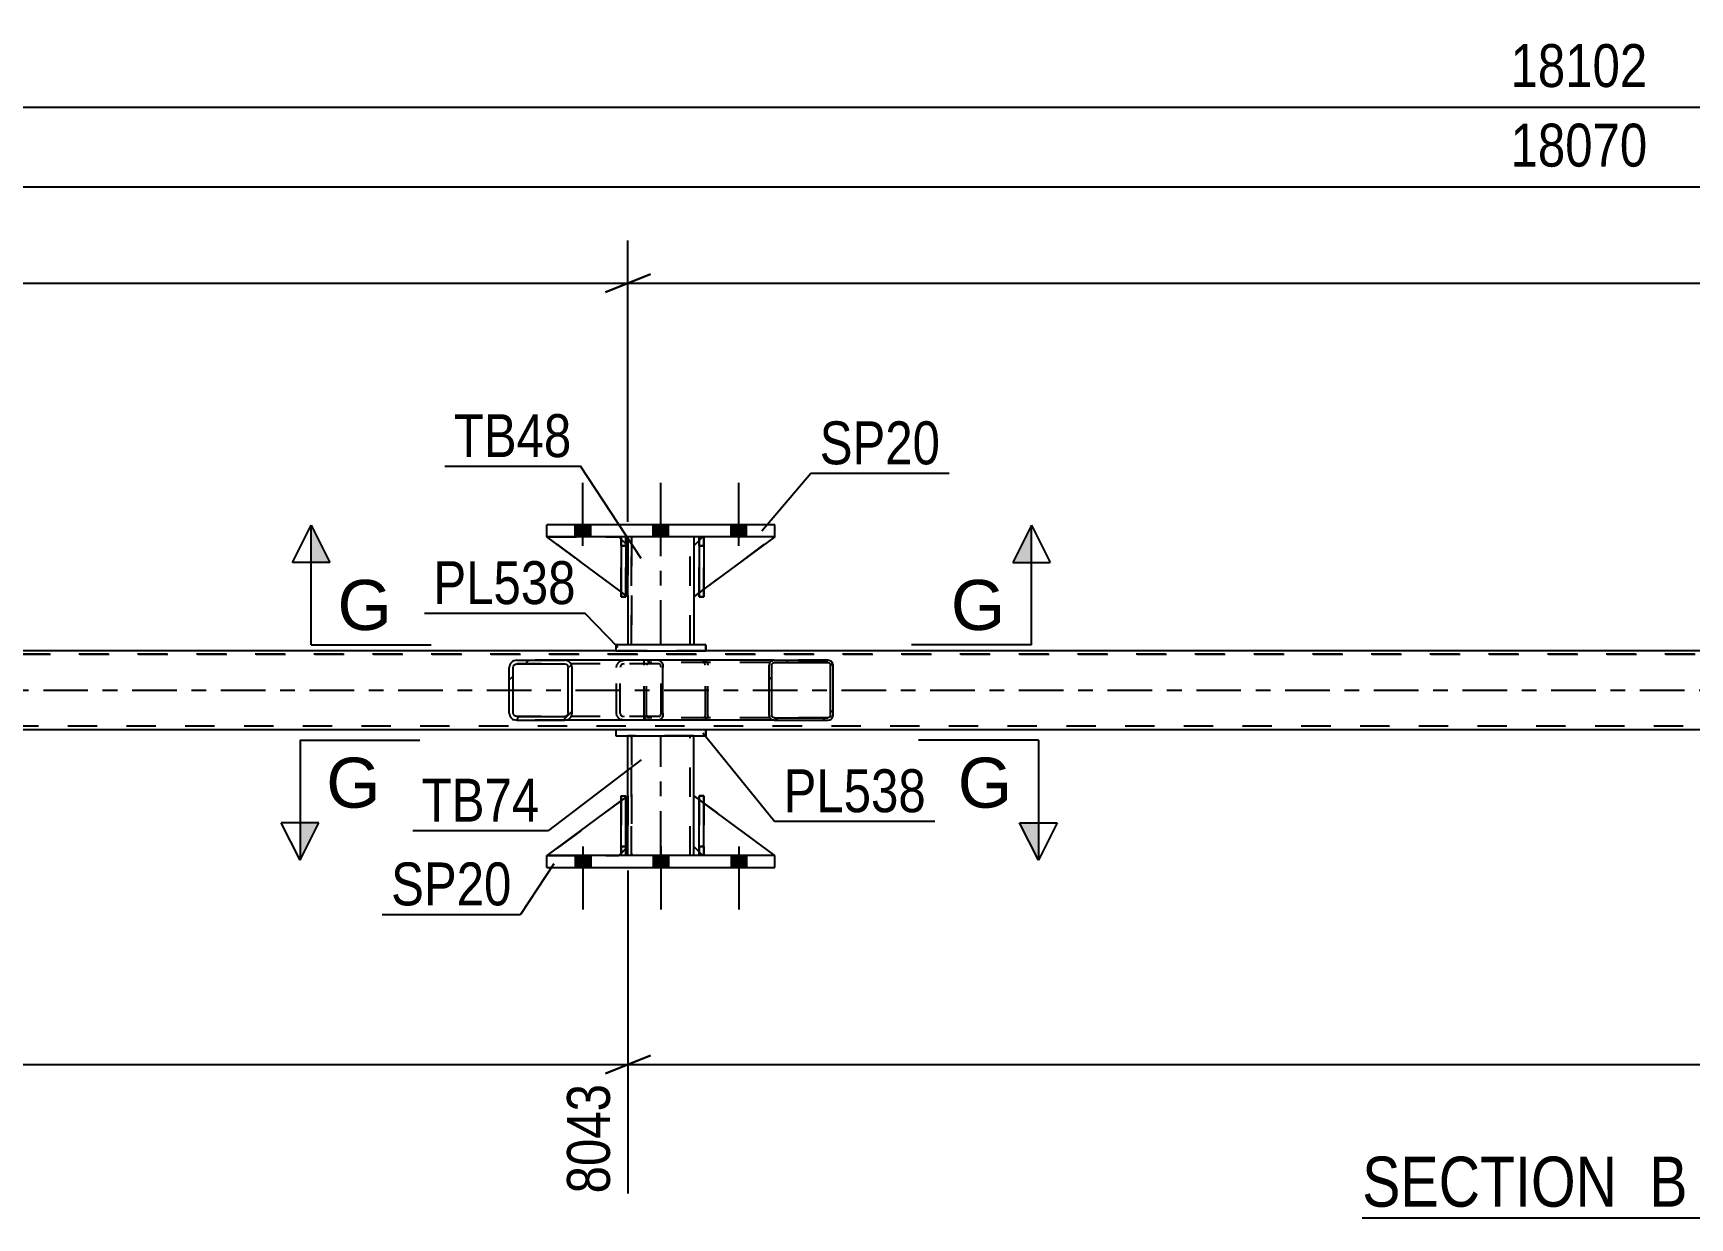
# Model space of a CAD drawing. Header units: millimetres. Extents: x 0 to 841, y 0 to 594.
# Drawn here: x 289.2 to 399.8, y 213.2 to 292.3 of the extents above; entities that cross this region are included whole.
import ezdxf

# ---------------------------------------------------------------- set-up
doc = ezdxf.new("R2010")
doc.units = ezdxf.units.MM
doc.linetypes.add('DXK_LINE_DOT2', pattern=[3.9198, 1.9599, -1.9599])
doc.linetypes.add('DXK_LINE_DOT3', pattern=[5.9187, 2.979, -0.9799, 0.9799, -0.9799])
doc.styles.add('Arial', font='ARIAL.TTF', dxfattribs={"height": 0.2})
doc.styles.add('Arial Narrow', font='ARIALN.TTF', dxfattribs={"height": 0.2})

# ---------------------------------------------------------------- blocks, each defined once
blk = doc.blocks.new('Unknown-814553059-12 - 5433')
at = {"color": 6, "linetype": 'Continuous'}
blk.add_line((377.89, 213.21), (405.54, 213.21), dxfattribs=at)
at = {"color": 0, "linetype": 'Continuous'}
for points in [[(396, 213.96), (396, 217.46), (377.89, 217.46), (377.89, 213.96)], [(399.61, 213.96), (399.61, 217.46), (397.05, 217.46), (397.05, 213.96)], [(401.93, 213.96), (401.93, 217.46), (400.66, 217.46), (400.66, 213.96)], [(405.54, 213.96), (405.54, 217.46), (402.98, 217.46), (402.98, 213.96)]]:
    blk.add_wipeout(points, dxfattribs=at)
at = {"color": 7, "linetype": 'Continuous', "style": 'Arial Narrow'}
for s, p in [('SECTION ', (377.89, 213.96)), ('B', (397.05, 213.96)), ('B', (402.98, 213.96)), ('-', (400.66, 213.96))]:
    blk.add_text(s, height=3.34, dxfattribs=at).set_placement(p)
blk = doc.blocks.new('Part-814553059-5439 - 5433')
at = {"color": 7, "linetype": 'DXK_LINE_DOT2'}
for p, q in [((328.89, 241.39), (323.49, 237.39)), ((328.89, 237.99), (328.89, 241.39)), ((328.89, 241.39), (328.89, 237.99)), ((328.29, 237.39), (328.89, 237.99)), ((328.89, 237.99), (328.29, 237.39)), ((328.89, 237.99), (328.89, 237.99)), ((323.49, 237.39), (328.29, 237.39))]:
    blk.add_line(p, q, dxfattribs=at)
blk = doc.blocks.new('Part-814553059-5435 - 5433')
at = {"color": 7, "linetype": 'DXK_LINE_DOT2'}
for p, q in [((328.44, 241.39), (328.76, 241.39)), ((328.44, 237.99), (328.44, 241.39)), ((328.44, 241.39), (328.44, 237.39)), ((328.76, 241.39), (328.76, 237.99)), ((328.76, 237.39), (328.76, 241.3)), ((328.76, 237.99), (328.44, 237.99)), ((328.44, 237.39), (328.44, 237.99)), ((328.76, 237.99), (328.76, 237.39)), ((328.76, 237.39), (328.44, 237.39)), ((328.76, 237.39), (328.76, 237.39))]:
    blk.add_line(p, q, dxfattribs=at)
blk = doc.blocks.new('Part-814553059-5436 - 5433')
at = {"color": 7, "linetype": 'DXK_LINE_DOT2'}
for p, q in [((333.96, 241.39), (333.64, 241.39)), ((333.64, 237.99), (333.64, 241.39)), ((333.64, 241.39), (333.64, 237.39)), ((333.96, 241.39), (333.96, 237.99)), ((333.96, 237.39), (333.96, 241.39)), ((333.96, 237.99), (333.64, 237.99)), ((333.64, 237.39), (333.64, 237.99)), ((333.96, 237.99), (333.96, 237.39)), ((333.96, 237.39), (333.64, 237.39)), ((333.96, 237.39), (333.96, 237.39))]:
    blk.add_line(p, q, dxfattribs=at)
blk = doc.blocks.new('Part-814553059-5437 - 5433')
at = {"color": 2, "linetype": 'Continuous'}
for p, q in [((328.44, 237.39), (328.44, 241.39)), ((328.44, 241.39), (328.76, 241.39)), ((328.76, 237.39), (328.76, 241.39)), ((328.44, 237.39), (328.44, 237.39)), ((328.76, 237.39), (328.44, 237.39))]:
    blk.add_line(p, q, dxfattribs=at)
at = {"color": 7, "linetype": 'DXK_LINE_DOT2'}
for p, q in [((328.44, 241.39), (328.44, 237.99)), ((328.76, 237.99), (328.76, 241.39)), ((328.44, 237.99), (328.44, 237.39)), ((328.44, 237.99), (328.76, 237.99)), ((328.76, 237.39), (328.76, 237.99)), ((328.76, 237.39), (328.76, 237.39))]:
    blk.add_line(p, q, dxfattribs=at)
blk = doc.blocks.new('Part-814553059-5438 - 5433')
at = {"color": 2, "linetype": 'Continuous'}
for p, q in [((333.64, 237.39), (333.64, 241.39)), ((333.64, 241.39), (333.96, 241.39)), ((333.96, 237.39), (333.96, 241.39)), ((333.64, 237.39), (333.64, 237.39)), ((333.96, 237.39), (333.64, 237.39))]:
    blk.add_line(p, q, dxfattribs=at)
at = {"color": 7, "linetype": 'DXK_LINE_DOT2'}
for p, q in [((333.64, 241.39), (333.64, 237.99)), ((333.96, 237.99), (333.96, 241.39)), ((333.64, 237.99), (333.64, 237.39)), ((333.64, 237.99), (333.96, 237.99)), ((333.96, 237.39), (333.96, 237.99)), ((333.96, 237.39), (333.96, 237.39))]:
    blk.add_line(p, q, dxfattribs=at)
blk = doc.blocks.new('Part-814553059-5504 - 5433')
at = {"color": 2, "linetype": 'Continuous'}
for p, q in [((328.09, 245.79), (328.09, 245.39)), ((334.09, 245.79), (328.09, 245.79)), ((334.09, 245.79), (334.09, 245.39)), ((334.09, 245.79), (334.09, 245.79)), ((328.09, 245.39), (334.09, 245.39)), ((334.09, 245.39), (334.09, 245.39))]:
    blk.add_line(p, q, dxfattribs=at)
at = {"color": 7, "linetype": 'DXK_LINE_DOT2'}
for p, q in [((328.09, 245.79), (328.09, 245.39)), ((334.09, 245.39), (334.09, 245.79)), ((334.09, 245.79), (334.09, 245.79)), ((334.09, 245.39), (334.09, 245.39))]:
    blk.add_line(p, q, dxfattribs=at)
blk = doc.blocks.new('Part-814553059-5440 - 5433')
at = {"color": 2, "linetype": 'Continuous'}
for p, q in [((328.44, 241.06), (323.49, 237.39)), ((328.89, 241.39), (328.76, 241.3)), ((328.89, 237.99), (328.89, 241.39)), ((328.89, 237.99), (328.76, 237.86)), ((328.89, 237.99), (328.89, 237.99)), ((328.44, 237.54), (328.29, 237.39))]:
    blk.add_line(p, q, dxfattribs=at)
at = {"color": 7, "linetype": 'DXK_LINE_DOT2'}
for p, q in [((328.76, 241.3), (328.44, 241.06)), ((328.89, 237.99), (328.89, 241.39)), ((328.89, 237.99), (328.29, 237.39)), ((328.76, 237.86), (328.44, 237.54)), ((323.49, 237.39), (328.29, 237.39))]:
    blk.add_line(p, q, dxfattribs=at)
blk = doc.blocks.new('Part-814553059-5442 - 5433')
at = {"color": 7, "linetype": 'DXK_LINE_DOT2'}
for p, q in [((333.29, 237.99), (333.29, 241.39)), ((333.29, 241.39), (338.69, 237.39)), ((333.89, 237.39), (333.29, 237.99)), ((338.69, 237.39), (333.89, 237.39))]:
    blk.add_line(p, q, dxfattribs=at)
blk = doc.blocks.new('Part-814553059-5443 - 5433')
at = {"color": 2, "linetype": 'Continuous'}
for p, q in [((333.29, 237.99), (333.29, 241.39)), ((333.64, 241.13), (333.29, 241.39)), ((338.69, 237.39), (333.96, 240.89)), ((333.64, 237.64), (333.29, 237.99))]:
    blk.add_line(p, q, dxfattribs=at)
at = {"color": 7, "linetype": 'DXK_LINE_DOT2'}
for p, q in [((333.96, 240.89), (333.64, 241.13)), ((333.89, 237.39), (333.64, 237.64)), ((338.69, 237.39), (333.89, 237.39)), ((338.69, 237.39), (338.69, 237.39)), ((338.69, 237.39), (338.69, 237.39))]:
    blk.add_line(p, q, dxfattribs=at)
blk = doc.blocks.new('Part-814553059-5527 - 5433')
at = {"color": 2, "linetype": 'Continuous'}
for p, q in [((328.89, 258.67), (328.89, 258.07)), ((333.29, 258.67), (333.29, 258.07)), ((328.89, 254.67), (328.89, 251.47)), ((333.29, 254.67), (333.29, 251.47))]:
    blk.add_line(p, q, dxfattribs=at)
at = {"color": 7, "linetype": 'DXK_LINE_DOT2'}
for p, q in [((333.29, 258.67), (328.89, 258.67)), ((328.89, 258.67), (328.89, 251.47)), ((328.89, 258.07), (328.89, 254.67)), ((329.13, 251.47), (329.13, 258.67)), ((329.13, 258.67), (329.13, 251.47)), ((333.05, 251.47), (333.05, 258.67)), ((333.05, 251.47), (333.05, 258.67)), ((333.29, 258.67), (333.29, 251.47)), ((333.29, 258.07), (333.29, 254.67)), ((333.29, 251.47), (328.89, 251.47))]:
    blk.add_line(p, q, dxfattribs=at)
at = {"color": 7, "linetype": 'DXK_LINE_DOT3'}
blk.add_line((331.09, 251.47), (331.09, 258.67), dxfattribs=at)
blk = doc.blocks.new('Part-814553059-5464 - 5433')
at = {"color": 2, "linetype": 'Continuous'}
for p, q in [((328.76, 258.67), (328.44, 258.67)), ((328.44, 258.67), (328.44, 254.67)), ((328.76, 258.67), (328.76, 258.67)), ((328.76, 258.67), (328.76, 254.67)), ((328.76, 254.67), (328.44, 254.67))]:
    blk.add_line(p, q, dxfattribs=at)
at = {"color": 7, "linetype": 'DXK_LINE_DOT2'}
for p, q in [((328.44, 258.07), (328.44, 258.67)), ((328.76, 258.07), (328.44, 258.07)), ((328.44, 258.07), (328.44, 254.67)), ((328.76, 258.07), (328.76, 258.67)), ((328.76, 258.67), (328.76, 258.67)), ((328.76, 254.67), (328.76, 258.07))]:
    blk.add_line(p, q, dxfattribs=at)
blk = doc.blocks.new('Part-814553059-5465 - 5433')
at = {"color": 2, "linetype": 'Continuous'}
for p, q in [((333.96, 258.67), (333.64, 258.67)), ((333.64, 258.67), (333.64, 254.67)), ((333.96, 258.67), (333.96, 258.67)), ((333.96, 258.67), (333.96, 254.67)), ((333.96, 254.67), (333.64, 254.67))]:
    blk.add_line(p, q, dxfattribs=at)
at = {"color": 7, "linetype": 'DXK_LINE_DOT2'}
for p, q in [((333.64, 258.07), (333.64, 258.67)), ((333.96, 258.07), (333.64, 258.07)), ((333.64, 258.07), (333.64, 254.67)), ((333.96, 258.07), (333.96, 258.67)), ((333.96, 258.67), (333.96, 258.67)), ((333.96, 254.67), (333.96, 258.07))]:
    blk.add_line(p, q, dxfattribs=at)
blk = doc.blocks.new('Part-814553059-5466 - 5433')
at = {"color": 7, "linetype": 'DXK_LINE_DOT2'}
for p, q in [((328.89, 254.67), (323.49, 258.67)), ((323.49, 258.67), (328.29, 258.67)), ((328.29, 258.67), (328.89, 258.07)), ((328.89, 258.07), (328.29, 258.67)), ((328.89, 258.07), (328.89, 254.67)), ((328.89, 258.07), (328.89, 258.07)), ((328.89, 258.07), (328.89, 254.67))]:
    blk.add_line(p, q, dxfattribs=at)
blk = doc.blocks.new('Part-814553059-5467 - 5433')
at = {"color": 2, "linetype": 'Continuous'}
for p, q in [((328.44, 255), (323.49, 258.67)), ((328.44, 258.52), (328.29, 258.67)), ((328.89, 258.07), (328.76, 258.2)), ((328.89, 258.07), (328.89, 258.07)), ((328.89, 254.67), (328.89, 258.07)), ((328.76, 254.76), (328.89, 254.67)), ((328.89, 254.67), (328.89, 254.67))]:
    blk.add_line(p, q, dxfattribs=at)
at = {"color": 7, "linetype": 'DXK_LINE_DOT2'}
for p, q in [((328.29, 258.67), (323.49, 258.67)), ((328.29, 258.67), (328.89, 258.07)), ((328.76, 258.2), (328.44, 258.52)), ((328.89, 258.07), (328.89, 254.67)), ((328.76, 254.76), (328.44, 255))]:
    blk.add_line(p, q, dxfattribs=at)
blk = doc.blocks.new('Part-814553059-5468 - 5433')
at = {"color": 7, "linetype": 'DXK_LINE_DOT2'}
for p, q in [((333.89, 258.67), (333.29, 258.07)), ((333.29, 254.67), (338.69, 258.67)), ((333.29, 258.07), (333.29, 254.67)), ((338.69, 258.67), (333.89, 258.67))]:
    blk.add_line(p, q, dxfattribs=at)
blk = doc.blocks.new('Part-814553059-5469 - 5433')
at = {"color": 2, "linetype": 'Continuous'}
for p, q in [((333.64, 258.42), (333.29, 258.07)), ((333.29, 258.07), (333.29, 254.67)), ((338.69, 258.67), (333.96, 255.17)), ((333.64, 254.93), (333.29, 254.67))]:
    blk.add_line(p, q, dxfattribs=at)
at = {"color": 7, "linetype": 'DXK_LINE_DOT2'}
for p, q in [((333.89, 258.67), (333.64, 258.42)), ((338.69, 258.67), (333.89, 258.67)), ((333.96, 255.17), (333.64, 254.93))]:
    blk.add_line(p, q, dxfattribs=at)
blk = doc.blocks.new('Part-814553059-5488 - 5433')
at = {"linetype": 'Continuous'}
h = blk.add_hatch(dxfattribs=at)
h.set_pattern_fill('', scale=0.7, style=0, pattern_type=0)
h.set_pattern_definition([(45, (342.5498, 250.2316), (-1.57154, 1.57154), [])])
h.paths.add_polyline_path([(342.58, 250.11), (342.55, 250.23), (342.48, 250.34), (342.37, 250.4), (342.24, 250.43), (338.66, 250.43), (338.53, 250.4), (338.42, 250.34), (338.34, 250.23), (338.32, 250.11), (338.32, 246.75), (338.34, 246.63), (338.42, 246.52), (338.53, 246.45), (338.66, 246.43), (342.24, 246.43), (342.37, 246.45), (342.48, 246.52), (342.55, 246.63), (342.58, 246.75)])
h.paths.add_polyline_path([(342.39, 246.69), (342.36, 246.64), (342.3, 246.6), (342.24, 246.59), (338.66, 246.59), (338.59, 246.6), (338.54, 246.64), (338.5, 246.69), (338.49, 246.75), (338.49, 250.11), (338.5, 250.17), (338.54, 250.22), (338.59, 250.26), (338.66, 250.27), (342.24, 250.27), (342.3, 250.26), (342.36, 250.22), (342.39, 250.17), (342.41, 250.11), (342.41, 246.75)])
at = {"color": 7, "linetype": 'DXK_LINE_DOT2'}
for p, q in [((329.97, 250.11), (330, 250.23)), ((329.97, 246.75), (329.97, 250.11)), ((330.15, 250.17), (330.14, 250.11)), ((330.14, 246.75), (330.14, 250.11)), ((330.19, 250.22), (330.15, 250.17)), ((330.18, 250.4), (330.31, 250.43)), ((330.25, 250.26), (330.19, 250.22)), ((330.31, 250.27), (330.25, 250.26)), ((330.96, 250.43), (330.31, 250.43)), ((342.24, 250.27), (330.31, 250.27)), ((333.89, 250.43), (334.02, 250.4)), ((333.95, 250.26), (333.89, 250.27)), ((334.01, 250.22), (333.95, 250.26)), ((334.04, 250.17), (334.01, 250.22)), ((334.06, 250.11), (334.04, 250.17)), ((334.06, 246.75), (334.06, 250.11)), ((334.2, 250.23), (334.23, 250.11)), ((334.23, 246.75), (334.23, 250.11)), ((342.24, 250.43), (338.66, 250.43)), ((330, 246.63), (329.97, 246.75)), ((330.14, 246.75), (330.15, 246.69)), ((330.15, 246.69), (330.19, 246.64)), ((330.19, 246.64), (330.25, 246.6)), ((330.25, 246.6), (330.31, 246.59)), ((342.24, 246.59), (330.31, 246.59)), ((333.89, 246.59), (333.95, 246.6)), ((333.95, 246.6), (334.01, 246.64)), ((334.01, 246.64), (334.04, 246.69)), ((334.04, 246.69), (334.06, 246.75)), ((334.23, 246.75), (334.2, 246.63)), ((330.31, 246.43), (330.18, 246.45)), ((330.96, 246.43), (330.31, 246.43)), ((334.02, 246.45), (333.89, 246.43)), ((338.66, 246.43), (342.24, 246.43))]:
    blk.add_line(p, q, dxfattribs=at)
at = {"color": 2, "linetype": 'Continuous'}
for p, q in [((338.66, 250.43), (330.96, 250.43)), ((338.34, 250.23), (338.32, 250.11)), ((338.32, 246.75), (338.32, 250.11)), ((338.49, 250.11), (338.5, 250.17)), ((338.49, 246.75), (338.49, 250.11)), ((338.5, 250.17), (338.54, 250.22)), ((338.66, 250.43), (338.53, 250.4)), ((338.54, 250.22), (338.59, 250.26)), ((338.59, 250.26), (338.66, 250.27)), ((338.66, 250.43), (342.24, 250.43)), ((338.66, 250.27), (342.24, 250.27)), ((342.37, 250.4), (342.24, 250.43)), ((342.24, 250.27), (342.3, 250.26)), ((342.3, 250.26), (342.36, 250.22)), ((342.36, 250.22), (342.39, 250.17)), ((342.39, 250.17), (342.41, 250.11)), ((342.41, 246.75), (342.41, 250.11)), ((342.58, 250.11), (342.55, 250.23)), ((342.58, 246.75), (342.58, 250.11)), ((338.32, 246.75), (338.34, 246.63)), ((338.5, 246.69), (338.49, 246.75)), ((338.54, 246.64), (338.5, 246.69)), ((338.59, 246.6), (338.54, 246.64)), ((338.66, 246.59), (338.59, 246.6)), ((338.66, 246.59), (342.24, 246.59)), ((342.3, 246.6), (342.24, 246.59)), ((342.36, 246.64), (342.3, 246.6)), ((342.39, 246.69), (342.36, 246.64)), ((342.41, 246.75), (342.39, 246.69)), ((342.55, 246.63), (342.58, 246.75)), ((338.66, 246.43), (330.96, 246.43)), ((338.53, 246.45), (338.66, 246.43)), ((338.66, 246.43), (342.24, 246.43)), ((342.24, 246.43), (342.37, 246.45))]:
    blk.add_line(p, q, dxfattribs=at)
at = {"color": 7, "linetype": 'DXK_LINE_DOT2'}
for centre, start, end in [((333.9, 250.1), 24.32, 69.2417), ((330.3, 246.76), 204.32, 249.2417), ((333.9, 246.76), 290.7583, 335.68)]:
    blk.add_arc(centre, 0.331, start, end, dxfattribs=at)
at = {"color": 2, "linetype": 'Continuous'}
for centre, start, end in [((338.65, 250.1), 110.7583, 155.6801), ((342.25, 250.1), 24.3199, 69.2417), ((338.65, 246.76), 204.3199, 249.2417), ((342.25, 246.76), 290.7583, 335.6801)]:
    blk.add_arc(centre, 0.331, start, end, dxfattribs=at)
blk = doc.blocks.new('Part-814553059-5509 - 5433')
at = {"color": 2, "linetype": 'Continuous'}
for p, q in [((328.89, 241.39), (328.89, 245.39)), ((333.29, 241.39), (333.29, 245.39)), ((328.89, 237.39), (328.89, 237.99)), ((333.29, 237.39), (333.29, 237.99))]:
    blk.add_line(p, q, dxfattribs=at)
at = {"color": 7, "linetype": 'DXK_LINE_DOT2'}
for p, q in [((333.29, 245.39), (328.89, 245.39)), ((328.89, 237.39), (328.89, 245.39)), ((329.13, 237.39), (329.13, 245.39)), ((329.13, 245.39), (329.13, 237.39)), ((333.05, 237.39), (333.05, 245.39)), ((333.05, 237.39), (333.05, 245.39)), ((333.29, 237.39), (333.29, 245.39)), ((328.89, 237.99), (328.89, 241.39)), ((333.29, 237.99), (333.29, 241.39)), ((333.29, 237.39), (328.89, 237.39))]:
    blk.add_line(p, q, dxfattribs=at)
at = {"color": 7, "linetype": 'DXK_LINE_DOT3'}
blk.add_line((331.09, 237.39), (331.09, 245.39), dxfattribs=at)
blk = doc.blocks.new('Part-814553059-5514 - 5433')
at = {"color": 2, "linetype": 'Continuous'}
for p, q in [((323.49, 258.67), (323.49, 259.47)), ((338.69, 259.47), (323.49, 259.47)), ((338.69, 258.67), (338.69, 259.47)), ((338.69, 258.67), (323.49, 258.67))]:
    blk.add_line(p, q, dxfattribs=at)
at = {"color": 7, "linetype": 'DXK_LINE_DOT2'}
for p, q in [((323.49, 258.67), (323.49, 259.47)), ((338.69, 258.67), (338.69, 259.47))]:
    blk.add_line(p, q, dxfattribs=at)
blk = doc.blocks.new('Part-814553059-5519 - 5433')
at = {"color": 2, "linetype": 'Continuous'}
for p, q in [((323.49, 236.59), (323.49, 237.39)), ((338.69, 237.39), (323.49, 237.39)), ((338.69, 236.59), (338.69, 237.39)), ((323.49, 236.59), (338.69, 236.59))]:
    blk.add_line(p, q, dxfattribs=at)
at = {"color": 7, "linetype": 'DXK_LINE_DOT2'}
for p, q in [((323.49, 236.59), (323.49, 237.39)), ((338.69, 236.59), (338.69, 237.39))]:
    blk.add_line(p, q, dxfattribs=at)
blk = doc.blocks.new('Part-814553059-5520 - 5433')
at = {"color": 7, "linetype": 'DXK_LINE_DOT2'}
for p, q in [((328.44, 258.07), (328.44, 258.67)), ((328.44, 258.67), (328.44, 258.67)), ((328.44, 258.67), (328.44, 254.67)), ((328.76, 258.67), (328.44, 258.67)), ((328.44, 254.67), (328.44, 258.07)), ((328.44, 258.07), (328.76, 258.07)), ((328.76, 258.07), (328.76, 258.67)), ((328.76, 254.67), (328.76, 258.67)), ((328.76, 258.07), (328.76, 254.67)), ((328.44, 254.67), (328.76, 254.67))]:
    blk.add_line(p, q, dxfattribs=at)
blk = doc.blocks.new('Part-814553059-5521 - 5433')
at = {"color": 7, "linetype": 'DXK_LINE_DOT2'}
for p, q in [((333.64, 258.07), (333.64, 258.67)), ((333.64, 258.67), (333.64, 258.67)), ((333.64, 258.67), (333.64, 254.67)), ((333.96, 258.67), (333.64, 258.67)), ((333.64, 254.67), (333.64, 258.07)), ((333.64, 258.07), (333.96, 258.07)), ((333.96, 258.07), (333.96, 258.67)), ((333.96, 254.67), (333.96, 258.67)), ((333.96, 258.07), (333.96, 254.67)), ((333.64, 254.67), (333.96, 254.67))]:
    blk.add_line(p, q, dxfattribs=at)
blk = doc.blocks.new('Part-814553059-5540 - 5433')
at = {"linetype": 'Continuous'}
h = blk.add_hatch(dxfattribs=at)
h.set_pattern_fill('', scale=0.7, style=0, pattern_type=0)
h.set_pattern_definition([(45, (325.1261, 250.1328), (-1.57154, 1.57154), [])])
h.paths.add_polyline_path([(325.16, 249.95), (325.13, 250.13), (325.02, 250.29), (324.85, 250.39), (324.66, 250.43), (321.48, 250.43), (321.28, 250.39), (321.12, 250.29), (321.01, 250.13), (320.97, 249.95), (320.97, 246.91), (321.01, 246.73), (321.12, 246.57), (321.28, 246.47), (321.48, 246.43), (324.66, 246.43), (324.85, 246.47), (325.02, 246.57), (325.13, 246.73), (325.16, 246.91)])
h.paths.add_polyline_path([(324.89, 246.82), (324.84, 246.74), (324.76, 246.69), (324.66, 246.67), (321.48, 246.67), (321.38, 246.69), (321.3, 246.74), (321.25, 246.82), (321.23, 246.91), (321.23, 249.95), (321.25, 250.04), (321.3, 250.12), (321.38, 250.17), (321.48, 250.19), (324.66, 250.19), (324.76, 250.17), (324.84, 250.12), (324.89, 250.04), (324.91, 249.95), (324.91, 246.91)])
at = {"color": 2, "linetype": 'Continuous'}
for p, q in [((321.01, 250.13), (320.97, 249.95)), ((320.97, 246.91), (320.97, 249.95)), ((321.23, 249.95), (321.25, 250.04)), ((321.23, 246.91), (321.23, 249.95)), ((321.25, 250.04), (321.3, 250.12)), ((321.48, 250.43), (321.28, 250.39)), ((321.3, 250.12), (321.38, 250.17)), ((321.38, 250.17), (321.48, 250.19)), ((321.48, 250.43), (324.66, 250.43)), ((321.48, 250.19), (324.66, 250.19)), ((330.96, 250.43), (324.66, 250.43)), ((324.85, 250.39), (324.66, 250.43)), ((324.66, 250.19), (324.76, 250.17)), ((324.76, 250.17), (324.84, 250.12)), ((324.84, 250.12), (324.89, 250.04)), ((324.89, 250.04), (324.91, 249.95)), ((324.91, 246.91), (324.91, 249.95)), ((325.16, 249.95), (325.13, 250.13)), ((325.16, 246.91), (325.16, 249.95)), ((330.96, 250.43), (331.07, 250.39)), ((331.07, 250.39), (331.15, 250.29)), ((331.15, 250.29), (331.21, 250.13)), ((331.21, 250.13), (331.23, 249.95)), ((331.23, 246.91), (331.23, 249.95)), ((320.97, 246.91), (321.01, 246.73)), ((321.25, 246.82), (321.23, 246.91)), ((321.3, 246.74), (321.25, 246.82)), ((321.38, 246.69), (321.3, 246.74)), ((321.48, 246.67), (321.38, 246.69)), ((321.48, 246.67), (324.66, 246.67)), ((324.76, 246.69), (324.66, 246.67)), ((324.84, 246.74), (324.76, 246.69)), ((324.89, 246.82), (324.84, 246.74)), ((324.91, 246.91), (324.89, 246.82)), ((325.13, 246.73), (325.16, 246.91)), ((331.15, 246.57), (331.07, 246.47)), ((331.21, 246.73), (331.15, 246.57)), ((331.23, 246.91), (331.21, 246.73)), ((321.28, 246.47), (321.48, 246.43)), ((321.48, 246.43), (324.66, 246.43)), ((324.66, 246.43), (324.85, 246.47)), ((330.96, 246.43), (324.66, 246.43)), ((331.07, 246.47), (330.96, 246.43))]:
    blk.add_line(p, q, dxfattribs=at)
at = {"color": 7, "linetype": 'DXK_LINE_DOT2'}
for p, q in [((324.66, 250.43), (321.48, 250.43)), ((330.96, 250.19), (321.48, 250.19)), ((328.12, 249.95), (328.16, 250.13)), ((328.12, 246.91), (328.12, 249.95)), ((328.4, 250.04), (328.38, 249.95)), ((328.38, 246.91), (328.38, 249.95)), ((328.45, 250.12), (328.4, 250.04)), ((328.44, 250.39), (328.63, 250.43)), ((328.53, 250.17), (328.45, 250.12)), ((328.63, 250.19), (328.53, 250.17)), ((329.97, 250.19), (329.97, 250.43)), ((331.01, 250.17), (330.96, 250.19)), ((331.06, 250.12), (331.01, 250.17)), ((331.09, 250.04), (331.06, 250.12)), ((331.1, 249.95), (331.09, 250.04)), ((331.1, 246.91), (331.1, 249.95)), ((330.96, 246.67), (321.48, 246.67)), ((328.16, 246.73), (328.12, 246.91)), ((328.38, 246.91), (328.4, 246.82)), ((328.4, 246.82), (328.45, 246.74)), ((328.45, 246.74), (328.47, 246.73)), ((328.47, 246.73), (328.53, 246.69)), ((328.53, 246.69), (328.63, 246.67)), ((329.97, 246.43), (329.97, 246.67)), ((330.96, 246.67), (331.01, 246.69)), ((331.01, 246.69), (331.06, 246.74)), ((331.06, 246.74), (331.09, 246.82)), ((331.09, 246.82), (331.1, 246.91)), ((324.66, 246.43), (321.48, 246.43)), ((328.63, 246.43), (328.44, 246.47))]:
    blk.add_line(p, q, dxfattribs=at)
at = {"color": 2, "linetype": 'Continuous'}
for centre, start, end in [((321.46, 249.93), 111.1941, 156.1506), ((324.68, 249.93), 23.8494, 68.8059), ((321.46, 246.92), 203.8494, 248.8059), ((324.68, 246.92), 291.1941, 336.1506)]:
    blk.add_arc(centre, 0.492, start, end, dxfattribs=at)
at = {"color": 7, "linetype": 'DXK_LINE_DOT2'}
for centre, start, end in [((328.61, 249.93), 111.1941, 156.1506), ((328.61, 246.92), 203.8494, 248.8059)]:
    blk.add_arc(centre, 0.492, start, end, dxfattribs=at)
blk = doc.blocks.new('Part-814553059-5556 - 5433')
at = {"color": 2, "linetype": 'Continuous'}
for p, q in [((328.09, 251.47), (328.09, 251.07)), ((334.09, 251.47), (328.09, 251.47)), ((328.09, 251.07), (334.09, 251.07)), ((334.09, 251.47), (334.09, 251.07)), ((334.09, 251.47), (334.09, 251.47)), ((334.09, 251.07), (334.09, 251.07))]:
    blk.add_line(p, q, dxfattribs=at)
at = {"color": 7, "linetype": 'DXK_LINE_DOT2'}
for p, q in [((328.09, 251.47), (328.09, 251.07)), ((334.09, 251.07), (334.09, 251.47)), ((334.09, 251.47), (334.09, 251.47)), ((334.09, 251.07), (334.09, 251.07))]:
    blk.add_line(p, q, dxfattribs=at)
blk = doc.blocks.new('Part-814553059-5605 - 5433')
at = {"color": 2, "linetype": 'Continuous'}
for p, q in [((328.09, 251.07), (163.82, 251.07)), ((583.49, 251.07), (334.09, 251.07)), ((328.09, 245.79), (163.82, 245.79)), ((583.49, 245.79), (334.09, 245.79))]:
    blk.add_line(p, q, dxfattribs=at)
at = {"color": 7, "linetype": 'DXK_LINE_DOT2'}
for p, q in [((334.09, 251.07), (328.09, 251.07)), ((729.31, 250.83), (64.97, 250.83)), ((64.97, 250.83), (728.57, 250.83)), ((728.57, 246.03), (64.97, 246.03)), ((729.31, 245.79), (163.82, 245.79)), ((334.09, 245.79), (328.09, 245.79))]:
    blk.add_line(p, q, dxfattribs=at)
at = {"color": 7, "linetype": 'DXK_LINE_DOT3'}
blk.add_line((64.97, 248.43), (728.97, 248.43), dxfattribs=at)
blk = doc.blocks.new('Bolt-814553059-5651 - 5433')
at = {"linetype": 'Continuous'}
for points in [[(326.41, 237.39), (325.37, 237.39), (325.37, 236.59), (326.41, 236.59)], [(326.41, 237.39), (325.37, 237.39), (325.37, 236.59), (326.41, 236.59)], [(326.41, 237.39), (325.37, 237.39), (325.37, 236.59), (326.41, 236.59)], [(331.61, 237.39), (330.57, 237.39), (330.57, 236.59), (331.61, 236.59)], [(331.61, 237.39), (330.57, 237.39), (330.57, 236.59), (331.61, 236.59)], [(336.81, 237.39), (335.77, 237.39), (335.77, 236.59), (336.81, 236.59)], [(336.81, 237.39), (335.77, 237.39), (335.77, 236.59), (336.81, 236.59)], [(336.81, 237.39), (335.77, 237.39), (335.77, 236.59), (336.81, 236.59)]]:
    blk.add_hatch(color=1, dxfattribs=at).paths.add_polyline_path(points)
at = {"color": 1, "linetype": 'Continuous'}
for p, q in [((325.89, 237.99), (325.89, 233.79)), ((325.89, 237.99), (325.89, 233.79)), ((325.89, 237.99), (325.89, 233.79)), ((331.09, 237.99), (331.09, 233.79)), ((331.09, 237.99), (331.09, 233.79)), ((336.29, 237.99), (336.29, 233.79)), ((336.29, 237.99), (336.29, 233.79)), ((336.29, 237.99), (336.29, 233.79)), ((325.37, 237.39), (325.37, 236.59)), ((325.37, 237.39), (325.37, 236.59)), ((325.37, 237.39), (325.37, 236.59)), ((326.41, 237.39), (326.41, 236.59)), ((326.41, 237.39), (326.41, 236.59)), ((326.41, 237.39), (326.41, 236.59)), ((330.57, 237.39), (330.57, 236.59)), ((330.57, 237.39), (330.57, 236.59)), ((331.61, 237.39), (331.61, 236.59)), ((331.61, 237.39), (331.61, 236.59)), ((335.77, 237.39), (335.77, 236.59)), ((335.77, 237.39), (335.77, 236.59)), ((335.77, 237.39), (335.77, 236.59)), ((336.81, 237.39), (336.81, 236.59)), ((336.81, 237.39), (336.81, 236.59)), ((336.81, 237.39), (336.81, 236.59))]:
    blk.add_line(p, q, dxfattribs=at)
blk = doc.blocks.new('Bolt-814553059-5652 - 5433')
at = {"linetype": 'Continuous'}
for points in [[(325.37, 258.67), (326.41, 258.67), (326.41, 259.47), (325.37, 259.47)], [(325.37, 258.67), (326.41, 258.67), (326.41, 259.47), (325.37, 259.47)], [(325.37, 258.67), (326.41, 258.67), (326.41, 259.47), (325.37, 259.47)], [(330.57, 258.67), (331.61, 258.67), (331.61, 259.47), (330.57, 259.47)], [(330.57, 258.67), (331.61, 258.67), (331.61, 259.47), (330.57, 259.47)], [(335.77, 258.67), (336.81, 258.67), (336.81, 259.47), (335.77, 259.47)], [(335.77, 258.67), (336.81, 258.67), (336.81, 259.47), (335.77, 259.47)], [(335.77, 258.67), (336.81, 258.67), (336.81, 259.47), (335.77, 259.47)]]:
    blk.add_hatch(color=1, dxfattribs=at).paths.add_polyline_path(points)
at = {"color": 1, "linetype": 'Continuous'}
for p, q in [((325.89, 258.07), (325.89, 262.27)), ((325.89, 258.07), (325.89, 262.27)), ((325.89, 258.07), (325.89, 262.27)), ((331.09, 258.07), (331.09, 262.27)), ((331.09, 258.07), (331.09, 262.27)), ((336.29, 258.07), (336.29, 262.27)), ((336.29, 258.07), (336.29, 262.27)), ((336.29, 258.07), (336.29, 262.27)), ((325.37, 258.67), (325.37, 259.47)), ((325.37, 258.67), (325.37, 259.47)), ((325.37, 258.67), (325.37, 259.47)), ((326.41, 258.67), (326.41, 259.47)), ((326.41, 258.67), (326.41, 259.47)), ((326.41, 258.67), (326.41, 259.47)), ((330.57, 258.67), (330.57, 259.47)), ((330.57, 258.67), (330.57, 259.47)), ((331.61, 258.67), (331.61, 259.47)), ((331.61, 258.67), (331.61, 259.47)), ((335.77, 258.67), (335.77, 259.47)), ((335.77, 258.67), (335.77, 259.47)), ((335.77, 258.67), (335.77, 259.47)), ((336.81, 258.67), (336.81, 259.47)), ((336.81, 258.67), (336.81, 259.47)), ((336.81, 258.67), (336.81, 259.47))]:
    blk.add_line(p, q, dxfattribs=at)
blk = doc.blocks.new('StraightDimension-814553059-11236 - 5433')
at = {"color": 7, "linetype": 'Continuous'}
for p, q in [((328.89, 259.67), (328.89, 278.44)), ((158.62, 275.59), (328.89, 275.59)), ((327.39, 274.99), (330.39, 276.19))]:
    blk.add_line(p, q, dxfattribs=at)
blk = doc.blocks.new('StraightDimension-814553059-11235 - 5433')
at = {"color": 7, "linetype": 'Continuous'}
for p, q in [((328.89, 259.67), (328.89, 278.44)), ((330.39, 276.19), (327.39, 274.99)), ((328.89, 275.59), (584.29, 275.59))]:
    blk.add_line(p, q, dxfattribs=at)
blk = doc.blocks.new('StraightDimension-814553059-11276 - 5433')
at = {"color": 7, "linetype": 'Continuous'}
for p, q in [((328.89, 236.39), (328.89, 214.85)), ((158.62, 223.46), (328.89, 223.46)), ((327.39, 222.86), (330.39, 224.06))]:
    blk.add_line(p, q, dxfattribs=at)
at = {"color": 0, "linetype": 'Continuous'}
blk.add_wipeout([(328.29, 222.76), (324.09, 222.76), (324.09, 214.25), (328.29, 214.25)], dxfattribs=at)
at = {"color": 3, "linetype": 'Continuous', "style": 'Arial Narrow'}
blk.add_text('8043', height=2.863, rotation=90.0002, dxfattribs=at).set_placement((327.69, 214.85))
blk = doc.blocks.new('StraightDimension-814553059-5731 - 5433')
at = {"color": 7, "linetype": 'Continuous'}
blk.add_line((54.75, 282.03), (729.98, 282.03), dxfattribs=at)
at = {"color": 0}
blk.add_wipeout([(397.53, 282.78), (397.53, 286.98), (387.19, 286.98), (387.19, 282.78)], dxfattribs=at)
at = {"color": 3, "style": 'Arial Narrow'}
blk.add_text('18070', height=2.863, dxfattribs=at).set_placement((387.79, 283.38))
blk = doc.blocks.new('StraightDimension-814553059-5785 - 5433')
at = {"color": 7, "linetype": 'Continuous'}
blk.add_line((54.11, 287.34), (730.61, 287.34), dxfattribs=at)
at = {"color": 0}
blk.add_wipeout([(397.53, 288.09), (397.53, 292.29), (387.19, 292.29), (387.19, 288.09)], dxfattribs=at)
at = {"color": 3, "style": 'Arial Narrow'}
blk.add_text('18102', height=2.863, dxfattribs=at).set_placement((387.79, 288.69))
blk = doc.blocks.new('StraightDimension-814553059-11275 - 5433')
at = {"color": 7, "linetype": 'Continuous'}
for p, q in [((328.89, 236.39), (328.89, 214.85)), ((330.39, 224.06), (327.39, 222.86)), ((328.89, 223.46), (584.29, 223.46))]:
    blk.add_line(p, q, dxfattribs=at)
blk = doc.blocks.new('Mark-814553059-5500 - 5433')
at = {"color": 30, "linetype": 'Continuous'}
for p, q in [((333.89, 245.58), (338.68, 239.69)), ((338.68, 239.69), (349.38, 239.69))]:
    blk.add_line(p, q, dxfattribs=at)
at = {"color": 0}
blk.add_wipeout([(348.78, 240.29), (348.78, 243.29), (339.28, 243.29), (339.28, 240.29)], dxfattribs=at)
blk.add_wipeout([(348.78, 240.29), (348.78, 243.29), (339.28, 243.29), (339.28, 240.29)], dxfattribs=at)
at = {"color": 3, "style": 'Arial Narrow'}
blk.add_text('PL538', height=2.863, dxfattribs=at).set_placement((339.28, 240.29))
blk = doc.blocks.new('Mark-814553059-5505 - 5433')
at = {"color": 30, "linetype": 'Continuous'}
for p in [(329.78, 243.78), (314.53, 239.06)]:
    blk.add_line(p, (323.59, 239.06), dxfattribs=at)
at = {"color": 0}
blk.add_wipeout([(322.99, 239.66), (322.99, 242.66), (315.13, 242.66), (315.13, 239.66)], dxfattribs=at)
blk.add_wipeout([(322.99, 239.66), (322.99, 242.66), (315.13, 242.66), (315.13, 239.66)], dxfattribs=at)
at = {"color": 3, "style": 'Arial Narrow'}
blk.add_text('TB74', height=2.863, dxfattribs=at).set_placement((315.13, 239.66))
blk = doc.blocks.new('Mark-814553059-5523 - 5433')
at = {"color": 30, "linetype": 'Continuous'}
for p in [(316.67, 263.39), (329.78, 257.22)]:
    blk.add_line(p, (325.73, 263.39), dxfattribs=at)
at = {"color": 0}
blk.add_wipeout([(325.13, 263.99), (325.13, 266.99), (317.27, 266.99), (317.27, 263.99)], dxfattribs=at)
blk.add_wipeout([(325.13, 263.99), (325.13, 266.99), (317.27, 266.99), (317.27, 263.99)], dxfattribs=at)
at = {"color": 3, "style": 'Arial Narrow'}
blk.add_text('TB48', height=2.863, dxfattribs=at).set_placement((317.27, 263.99))
blk = doc.blocks.new('Mark-814553059-5510 - 5433')
at = {"color": 30, "linetype": 'Continuous'}
for p, q in [((337.83, 259.07), (341.09, 262.91)), ((341.09, 262.91), (350.33, 262.91))]:
    blk.add_line(p, q, dxfattribs=at)
at = {"color": 0}
blk.add_wipeout([(349.73, 263.51), (349.73, 266.51), (341.69, 266.51), (341.69, 263.51)], dxfattribs=at)
blk.add_wipeout([(349.73, 263.51), (349.73, 266.51), (341.69, 266.51), (341.69, 263.51)], dxfattribs=at)
at = {"color": 3, "style": 'Arial Narrow'}
blk.add_text('SP20', height=2.863, dxfattribs=at).set_placement((341.69, 263.51))
blk = doc.blocks.new('Mark-814553059-5515 - 5433')
at = {"color": 30, "linetype": 'Continuous'}
for p in [(323.95, 236.84), (312.49, 233.47)]:
    blk.add_line(p, (321.72, 233.47), dxfattribs=at)
at = {"color": 0}
blk.add_wipeout([(321.12, 234.07), (321.12, 237.07), (313.09, 237.07), (313.09, 234.07)], dxfattribs=at)
blk.add_wipeout([(321.12, 234.07), (321.12, 237.07), (313.09, 237.07), (313.09, 234.07)], dxfattribs=at)
at = {"color": 3, "style": 'Arial Narrow'}
blk.add_text('SP20', height=2.863, dxfattribs=at).set_placement((313.09, 234.07))
blk = doc.blocks.new('Mark-814553059-5552 - 5433')
at = {"color": 30, "linetype": 'Continuous'}
for p in [(315.31, 253.58), (328.25, 251.28)]:
    blk.add_line(p, (326.02, 253.58), dxfattribs=at)
at = {"color": 0}
blk.add_wipeout([(325.42, 254.18), (325.42, 257.18), (315.91, 257.18), (315.91, 254.18)], dxfattribs=at)
blk.add_wipeout([(325.42, 254.18), (325.42, 257.18), (315.91, 257.18), (315.91, 254.18)], dxfattribs=at)
at = {"color": 3, "style": 'Arial Narrow'}
blk.add_text('PL538', height=2.863, dxfattribs=at).set_placement((315.91, 254.18))
blk = doc.blocks.new('SectionMark-814553059-5903 - 5433')
at = {"linetype": 'Continuous'}
for points in [[(307.01, 239.59), (308.26, 239.59), (307.01, 237.09)], [(355.03, 239.59), (356.28, 239.59), (356.28, 237.09)]]:
    blk.add_hatch(color=6, dxfattribs=at).paths.add_polyline_path(points)
at = {"color": 6, "linetype": 'Continuous'}
for p, q in [((307.01, 245.09), (315.01, 245.09)), ((307.01, 245.09), (307.01, 237.09)), ((356.28, 245.09), (348.28, 245.09)), ((356.28, 245.09), (356.28, 237.09)), ((307.01, 237.09), (305.76, 239.59)), ((308.26, 239.59), (305.76, 239.59)), ((307.01, 237.09), (308.26, 239.59)), ((355.03, 239.59), (357.53, 239.59)), ((356.28, 237.09), (355.03, 239.59)), ((357.53, 239.59), (356.28, 237.09))]:
    blk.add_line(p, q, dxfattribs=at)
at = {"color": 0, "linetype": 'Continuous'}
for points in [[(312.39, 240.59), (312.39, 244.09), (308.76, 244.09), (308.76, 240.59)], [(354.53, 240.59), (354.53, 244.09), (350.9, 244.09), (350.9, 240.59)]]:
    blk.add_wipeout(points, dxfattribs=at)
at = {"color": 3, "linetype": 'Continuous', "style": 'Arial'}
for p in [(308.76, 240.59), (350.9, 240.59)]:
    blk.add_text('G', height=3.34, dxfattribs=at).set_placement(p)
blk = doc.blocks.new('SectionMark-814553059-5907 - 5433')
at = {"linetype": 'Continuous'}
for points in [[(309.01, 256.95), (307.76, 256.95), (307.76, 259.45)], [(355.82, 256.95), (354.57, 256.95), (355.82, 259.45)]]:
    blk.add_hatch(color=6, dxfattribs=at).paths.add_polyline_path(points)
at = {"color": 6, "linetype": 'Continuous'}
for p, q in [((306.51, 256.95), (307.76, 259.45)), ((307.76, 251.45), (307.76, 259.45)), ((307.76, 259.45), (309.01, 256.95)), ((355.82, 259.45), (354.57, 256.95)), ((355.82, 251.45), (355.82, 259.45)), ((355.82, 259.45), (357.07, 256.95)), ((309.01, 256.95), (306.51, 256.95)), ((354.57, 256.95), (357.07, 256.95)), ((307.76, 251.45), (315.76, 251.45)), ((355.82, 251.45), (347.82, 251.45))]:
    blk.add_line(p, q, dxfattribs=at)
at = {"color": 0, "linetype": 'Continuous'}
for points in [[(313.14, 252.45), (313.14, 255.95), (309.51, 255.95), (309.51, 252.45)], [(354.07, 252.45), (354.07, 255.95), (350.44, 255.95), (350.44, 252.45)]]:
    blk.add_wipeout(points, dxfattribs=at)
at = {"color": 3, "linetype": 'Continuous', "style": 'Arial'}
for p in [(309.51, 252.45), (350.44, 252.45)]:
    blk.add_text('G', height=3.34, dxfattribs=at).set_placement(p)

msp = doc.modelspace()

# ---------------------------------------------------------------- block references
for name in ['Bolt-814553059-5652 - 5433', 'Part-814553059-5514 - 5433', 'Part-814553059-5466 - 5433', 'Part-814553059-5467 - 5433', 'Part-814553059-5464 - 5433', 'Part-814553059-5520 - 5433', 'Part-814553059-5527 - 5433', 'Part-814553059-5468 - 5433', 'Part-814553059-5469 - 5433', 'Part-814553059-5465 - 5433', 'Part-814553059-5521 - 5433', 'Part-814553059-5605 - 5433', 'Part-814553059-5556 - 5433', 'Part-814553059-5540 - 5433', 'Part-814553059-5488 - 5433', 'Part-814553059-5504 - 5433', 'Part-814553059-5509 - 5433', 'Part-814553059-5439 - 5433', 'Part-814553059-5440 - 5433', 'Part-814553059-5435 - 5433', 'Part-814553059-5437 - 5433', 'Part-814553059-5442 - 5433', 'Part-814553059-5443 - 5433', 'Part-814553059-5436 - 5433', 'Part-814553059-5438 - 5433', 'Bolt-814553059-5651 - 5433', 'Part-814553059-5519 - 5433', 'Unknown-814553059-12 - 5433']:
    msp.add_blockref(name, (0, 0))

# ---------------------------------------------------------------- next in the draw order: block references
for name in ['StraightDimension-814553059-11236 - 5433', 'Mark-814553059-5500 - 5433', 'Mark-814553059-5505 - 5433', 'StraightDimension-814553059-11276 - 5433']:
    msp.add_blockref(name, (0, 0))

# ---------------------------------------------------------------- next in the draw order: block references
for name in ['StraightDimension-814553059-11235 - 5433', 'Mark-814553059-5515 - 5433', 'StraightDimension-814553059-11275 - 5433']:
    msp.add_blockref(name, (0, 0))

# ---------------------------------------------------------------- next in the draw order: block references
for name in ['StraightDimension-814553059-5731 - 5433', 'SectionMark-814553059-5903 - 5433']:
    msp.add_blockref(name, (0, 0))

# ---------------------------------------------------------------- next in the draw order: block references
msp.add_blockref('StraightDimension-814553059-5785 - 5433', (0, 0))

# ---------------------------------------------------------------- next in the draw order: block references
for name in ['Mark-814553059-5523 - 5433', 'Mark-814553059-5510 - 5433']:
    msp.add_blockref(name, (0, 0))

# ---------------------------------------------------------------- next in the draw order: block references
msp.add_blockref('Mark-814553059-5552 - 5433', (0, 0))

# ---------------------------------------------------------------- next in the draw order: block references
msp.add_blockref('SectionMark-814553059-5907 - 5433', (0, 0))

doc.saveas('drawing.dxf')
